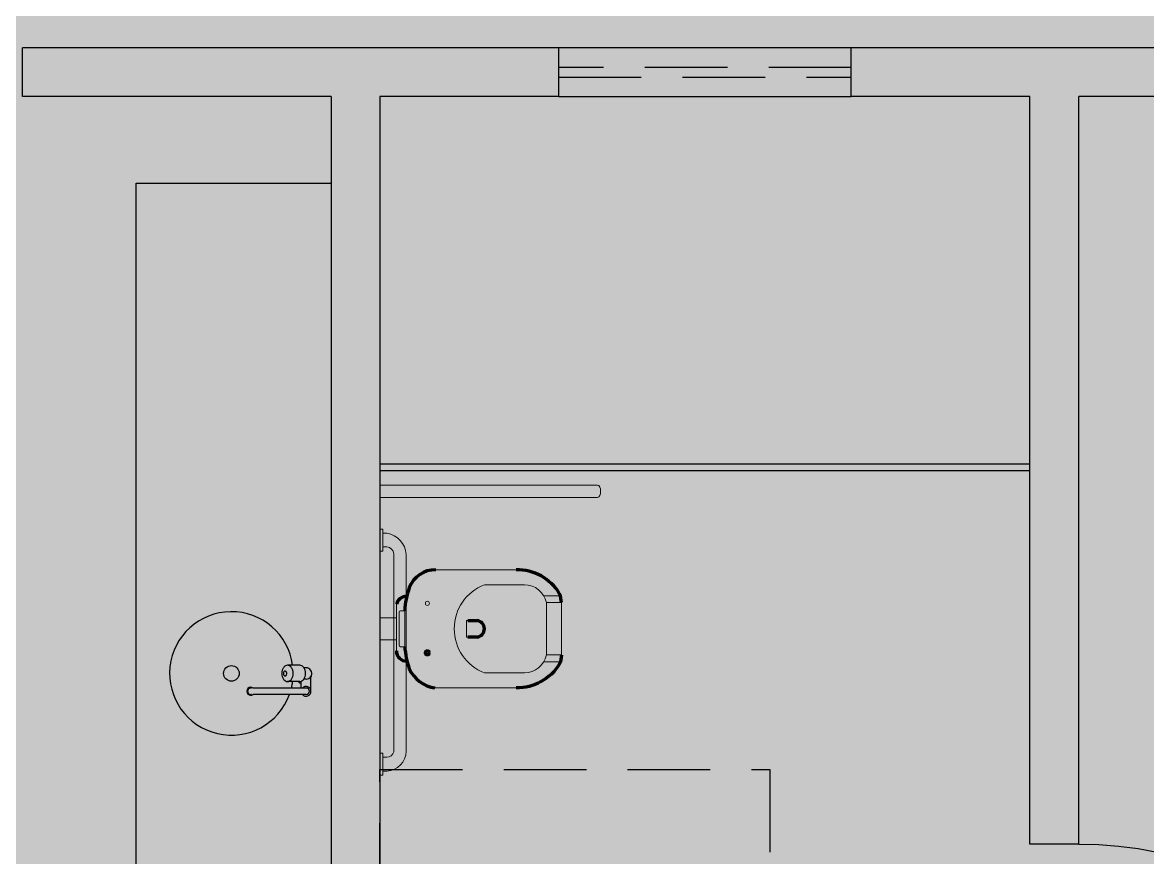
# Model space of a CAD drawing. Header units: centimetres. Extents: x 0 to 1099704, y -139216 to 99734.
# Drawn here: x 910285.2 to 910631.4, y 12263.9 to 12520.8 of the extents above; entities that cross this region are included whole.
import ezdxf

# ---------------------------------------------------------------- set-up
doc = ezdxf.new("R2010")
doc.units = ezdxf.units.CM
doc.header["$LTSCALE"] = 4
doc.linetypes.add('DASHED2', pattern=[9.525, 6.35, -3.175])
for name, color, linetype in [('0.1', 1, 'Continuous'), ('0.2', 2, 'Continuous'), ('0.4', 4, 'Continuous'), ('0.6', 6, 'Continuous'), ('02-CONT', 2, 'Continuous'), ('PDF1_PH - Metal', 253, 'Continuous'), ('PROJEÇÕES', 1, 'DASHED2')]:
    doc.layers.add(name, color=color, linetype=linetype)
doc.layers.add('PDF1_PH - Alv Construir', color=6, linetype='Continuous', lineweight=40)

# ---------------------------------------------------------------- blocks, each defined once
blk = doc.blocks.new('1_00e')
blk.add_lwpolyline([(-28.41, -52.25), (-25.41, -52.25), (-25.41, 47.75), (-28.41, 47.75)], close=True)
at = {"color": 1}
blk.add_arc((-28.41, -52.25), 100, 0, 90, dxfattribs=at)
blk = doc.blocks.new('Barra 3')
at = {"layer": 'PDF1_PH - Metal', "lineweight": 9}
for points in [[(19245.14, 25719.84), (19252, 25719.84), (19252, 25718.98), (19245.14, 25718.98)], [(19315, 25719.84), (19321.85, 25719.84), (19321.85, 25718.98), (19315, 25718.98)]]:
    blk.add_lwpolyline(points, close=True, dxfattribs=at)
for points in [[(19246.43, 25717.69), (19246.43, 25718.98)], [(19250.71, 25717.69), (19250.71, 25718.98)], [(19316.28, 25717.69), (19316.28, 25718.98)], [(19320.57, 25717.69), (19320.57, 25718.98)], [(19252.86, 25715.55), (19314.57, 25715.55)], [(19252.86, 25711.69), (19314.57, 25711.69)]]:
    blk.add_lwpolyline(points, dxfattribs=at)
for centre, radius, start, end in [((19253.42, 25718.76), 7.08, 188.6936, 267.1299), ((19253.01, 25717.84), 2.3, 183.7735, 266.2236), ((19314.35, 25717.92), 6.22, 270.0361, 357.9477), ((19314, 25717.77), 2.29, 284.5016, 358.1815)]:
    blk.add_arc(centre, radius, start, end, dxfattribs=at)
blk = doc.blocks.new('bacia sanit')
at = {"layer": 'PDF1_PH - Metal', "lineweight": 9}
for points in [[(16873.71, 24771.42), (16899, 24771.42)], [(16889.14, 24766.71), (16889.57, 24766.71), (16890, 24766.71), (16890.43, 24766.71), (16890.85, 24766.71), (16899.43, 24766.71), (16899.85, 24766.71), (16900.28, 24766.71), (16900.71, 24766.71), (16901.14, 24766.71), (16901.57, 24766.71)], [(16861.71, 24745.85), (16861.71, 24746.14), (16861.71, 24759.85), (16861.71, 24760.71)], [(16912.79, 24763.28), (16907.67, 24763.28)], [(16908.43, 24761.14), (16912.71, 24761.14), (16913.14, 24761.14)], [(16908.43, 24761.14), (16908.43, 24760.71), (16908.43, 24760.28), (16908.43, 24759.85), (16908.43, 24759.42), (16908.43, 24758.99), (16908.43, 24758.57), (16908.43, 24758.14), (16908.43, 24757.71), (16908.43, 24757.28), (16908.43, 24756.85), (16908.43, 24756.42)], [(16913.14, 24761.14), (16913.14, 24760.71), (16913.14, 24760.28), (16913.14, 24759.85), (16913.14, 24759.42), (16913.14, 24758.99), (16913.14, 24758.57), (16913.14, 24758.14), (16913.14, 24757.71), (16913.14, 24757.28), (16913.14, 24756.85), (16913.14, 24756.42), (16913.14, 24756), (16913.14, 24755.57), (16913.14, 24755.14), (16913.14, 24754.71), (16913.14, 24754.28), (16913.14, 24753.85), (16913.14, 24753.42), (16913.14, 24753), (16913.14, 24752.57), (16913.14, 24752.14), (16913.14, 24751.71), (16913.14, 24751.28), (16913.14, 24750.85), (16913.14, 24750.42), (16913.14, 24750), (16913.14, 24749.57), (16913.14, 24749.14), (16913.14, 24748.71), (16913.14, 24748.28), (16913.14, 24747.85), (16913.14, 24747.42), (16913.14, 24747), (16913.14, 24746.57), (16913.14, 24746.14), (16913.14, 24745.71), (16913.14, 24745.28), (16913.14, 24744.85)], [(16862.57, 24758.14), (16862.57, 24757.71), (16862.57, 24757.28), (16862.57, 24748.71), (16862.57, 24748.28), (16862.57, 24747.85)], [(16863, 24747.42), (16863, 24747.42), (16863.43, 24747.42), (16863.85, 24747.42), (16864.28, 24747.42), (16864.28, 24753), (16864.28, 24758.57), (16863.85, 24758.57), (16863.43, 24758.57), (16863, 24758.57)], [(16861.71, 24756.42), (16856.57, 24756.42)], [(16884.43, 24750.42), (16884, 24750.42), (16883.57, 24750.42), (16883.57, 24750.85), (16883.57, 24751.28), (16883.57, 24751.71), (16883.57, 24752.14), (16883.57, 24752.57), (16883.57, 24753), (16883.57, 24753.42), (16883.57, 24753.85), (16883.57, 24754.28), (16883.57, 24754.71), (16883.57, 24755.14), (16883.57, 24755.57), (16884, 24755.57), (16884, 24755.57)], [(16908.43, 24756.42), (16908.43, 24756), (16908.43, 24755.57), (16908.43, 24755.14), (16908.43, 24754.71), (16908.43, 24754.28), (16908.43, 24753.85), (16908.43, 24753.42), (16908.43, 24753), (16908.43, 24752.57), (16908.43, 24752.14), (16908.43, 24751.71), (16908.43, 24751.28), (16908.43, 24750.85), (16908.43, 24750)], [(16861.71, 24749.57), (16856.57, 24749.57)], [(16908.43, 24750), (16908.43, 24749.57), (16908.43, 24749.14), (16908.43, 24748.71), (16908.43, 24748.28), (16908.43, 24747.85), (16908.43, 24747.42), (16908.43, 24747), (16908.43, 24746.57), (16908.43, 24746.14), (16908.43, 24745.71), (16908.43, 24745.28), (16908.43, 24744.85)], [(16912.79, 24742.71), (16907.61, 24742.71)], [(16908.43, 24744.85), (16912.71, 24744.85), (16913.14, 24744.85)], [(16908.43, 24744.85), (16912.71, 24744.85), (16913.14, 24744.85)], [(16901.57, 24739.28), (16901.14, 24739.28), (16900.71, 24739.28), (16900.28, 24739.28), (16899.43, 24739.28), (16890.85, 24739.28), (16890.43, 24739.28), (16890, 24739.28), (16889.57, 24739.28), (16889.14, 24739.28)], [(16899, 24734.57), (16873.71, 24734.57)]]:
    blk.add_lwpolyline(points, dxfattribs=at)
at = {"layer": 'PDF1_PH - Metal', "lineweight": 211}
for points in [[(16913.14, 24761.14, 0.086524), (16912.56, 24763.93, 0.264906), (16899, 24771.42)], [(16913.14, 24744.85, -0.086524), (16912.56, 24742.06, -0.264906), (16899, 24734.57)]]:
    blk.add_lwpolyline(points, format="xyb", dxfattribs=at)
blk.add_lwpolyline([(16889.14, 24753), (16889.14, 24753), (16889.14, 24753)], dxfattribs=at)
at = {"layer": 'PDF1_PH - Metal', "lineweight": 9}
blk.add_circle((16871.35, 24760.92), 0.643, dxfattribs=at)
at = {"layer": 'PDF1_PH - Metal', "lineweight": 211}
blk.add_circle((16871.35, 24745.5), 0.643, dxfattribs=at)
for centre, radius, start, end in [((16873.98, 24762.47), 8.95, 90.3217, 157.8056), ((16890.78, 24757.22), 26.53, 161.0139, 177.0973), ((16864.8, 24759.86), 3.2, 88.1661, 164.6032), ((16885.38, 26015.07), 1259.51, 269.93472, 270.06528), ((16886.55, 24753), 2.59, 275.8679, 84.1321), ((16885.38, 23700.83), 1049.59, 89.92167, 90.07833), ((16864.77, 24745.99), 3.06, 177.2926, 274.2593), ((16892.2, 24749.58), 28, 184.427, 198.8013), ((16875.2, 24744.92), 10.46, 204.627, 261.8049)]:
    blk.add_arc(centre, radius, start, end, dxfattribs=at)
at = {"layer": 'PDF1_PH - Metal', "lineweight": 9}
for centre, radius, start, end in [((16894.4, 24753), 14.69, 110.9822, 249.0178), ((16901.65, 24759.8), 6.91, 11.172, 90.6439), ((16863, 24758.14), 0.429, 90, 180), ((16863, 24747.85), 0.429, 180, 270), ((16901.65, 24746.19), 6.91, 269.3561, 348.828)]:
    blk.add_arc(centre, radius, start, end, dxfattribs=at)

msp = doc.modelspace()

# ---------------------------------------------------------------- hatches: boundary and pattern name
at = {"layer": '0.2', "true_color": 0x000000}
h = msp.add_hatch(color=18, dxfattribs=at)
h.dxf.hatch_style = 1
h.paths.add_polyline_path([(909238.235, 12513.013), (907978.235, 12513.013), (907978.235, 11823.016), (907993.235, 11823.016), (907993.235, 11838.016), (907993.235, 12498.013), (909223.235, 12498.013), (909223.235, 11838.016), (908158.235, 11838.016), (908158.235, 11823.016), (909238.235, 11823.016)])
h.paths.add_polyline_path([(909458.235, 12513.013), (909238.235, 12513.013), (909238.235, 12253.013), (909283.735, 12253.013), (909283.735, 12253.013), (909283.735, 12264.013), (909283.735, 12268.013), (909253.235, 12268.013), (909253.235, 12498.013), (909443.235, 12498.013), (909443.235, 12268.013), (909435.735, 12268.013), (909435.735, 12253.013), (909443.235, 12253.013), (909443.235, 12123.013), (909443.235, 12108.013), (909458.235, 12108.013), (909458.235, 12123.013), (909548.235, 12123.013), (909548.235, 12138.013), (909458.235, 12138.013), (909458.235, 12498.013)])
h.paths.add_polyline_path([(909488.235, 12513.013), (909458.235, 12513.013), (909458.235, 12498.013), (909488.235, 12498.013)], flags=17)
h.paths.add_polyline_path([(909693.235, 12498.013), (909744.235, 12498.013), (909744.235, 12513.013), (909678.235, 12513.013), (909648.235, 12513.013), (909648.235, 12498.013), (909678.235, 12498.013), (909678.235, 12138.013), (909668.235, 12138.013), (909668.235, 12123.013), (909693.235, 12123.013), (909845.235, 12123.013), (909845.235, 12138.013), (909693.235, 12138.013), (909693.235, 12438.013)])
h.paths.add_polyline_path([(909990.235, 12498.013), (910085.235, 12498.013), (910085.235, 12513.013), (909975.235, 12513.013), (909924.235, 12513.013), (909924.235, 12498.013), (909975.235, 12498.013), (909975.235, 12438.013), (909975.235, 12138.013), (909965.235, 12138.013), (909965.235, 12123.013), (909990.235, 12123.013), (910000.235, 12123.013), (910000.235, 12138.013), (909990.235, 12138.013)])
h.paths.add_polyline_path([(910930.235, 12138.013), (910620.235, 12138.013), (910610.235, 12138.013), (910610.235, 12148.013), (910595.235, 12148.013), (910595.235, 12138.013), (910395.235, 12138.013), (910395.235, 12498.013), (910450.235, 12498.013), (910450.235, 12513.013), (910380.235, 12513.013), (910285.235, 12513.013), (910285.235, 12498.013), (910380.235, 12498.013), (910380.235, 12138.013), (910100.235, 12138.013), (910100.235, 12123.013), (910395.235, 12123.013), (910620.235, 12123.013), (910930.235, 12123.013)])
h.paths.add_polyline_path([(910610.235, 12498.013), (910745.235, 12498.013), (910745.235, 12513.013), (910595.235, 12513.013), (910540.235, 12513.013), (910540.235, 12498.013), (910595.235, 12498.013), (910595.235, 12268.013), (910610.235, 12268.013)], flags=17)
h.paths.add_polyline_path([(911075.235, 12498.013), (911130.235, 12498.013), (911130.235, 12513.013), (911060.235, 12513.013), (910925.235, 12513.013), (910925.235, 12498.013), (911060.235, 12498.013), (911060.235, 12138.013), (911050.235, 12138.013), (911050.235, 12123.013), (911075.235, 12123.013), (911300.235, 12123.013), (911610.235, 12123.013), (911610.235, 12138.013), (911300.235, 12138.013), (911290.235, 12138.013), (911290.235, 12148.013), (911275.235, 12148.013), (911275.235, 12138.013), (911075.235, 12138.013)])
h.paths.add_polyline_path([(911290.235, 12498.013), (911425.235, 12498.013), (911425.235, 12513.013), (911275.235, 12513.013), (911220.235, 12513.013), (911220.235, 12498.013), (911275.235, 12498.013), (911275.235, 12268.013), (911290.235, 12268.013)], flags=17)
h.paths.add_polyline_path([(911755.235, 12498.013), (911810.235, 12498.013), (911810.235, 12513.013), (911740.235, 12513.013), (911605.235, 12513.013), (911605.235, 12498.013), (911740.235, 12498.013), (911740.235, 12138.013), (911730.235, 12138.013), (911730.235, 12123.013), (911755.235, 12123.013), (911980.235, 12123.013), (912290.235, 12123.013), (912290.235, 12138.013), (911980.235, 12138.013), (911970.235, 12138.013), (911970.235, 12148.013), (911955.235, 12148.013), (911955.235, 12138.013), (911755.235, 12138.013)])
h.paths.add_polyline_path([(911970.235, 12498.013), (912105.235, 12498.013), (912105.235, 12513.013), (911955.235, 12513.013), (911900.235, 12513.013), (911900.235, 12498.013), (911955.235, 12498.013), (911955.235, 12268.013), (911970.235, 12268.013)], flags=17)
h.paths.add_polyline_path([(909519.235, 11598.013), (909458.235, 11598.013), (909458.235, 11791.695), (909443.235, 11791.695), (909443.235, 11583.013), (909519.235, 11583.013)])
h.paths.add_polyline_path([(909458.235, 11958.013), (909540.235, 11958.013), (909540.235, 11973.013), (909458.235, 11973.013), (909458.235, 11988.013), (909450.735, 11988.013), (909443.235, 11988.013), (909443.235, 11973.013), (909443.235, 11896.48), (909425.735, 11896.48), (909425.735, 11888.98), (909425.735, 11881.48), (909443.235, 11881.48), (909443.235, 11791.695), (909458.235, 11791.695), (909458.235, 11843.203)])
h.paths.add_polyline_path([(909255.735, 11896.48), (909238.235, 11896.48), (909238.235, 11881.48), (909255.735, 11881.48)])
h.paths.add_polyline_path([(909685.235, 11958.013), (909885.235, 11958.013), (909885.235, 11948.013), (909900.235, 11948.013), (909900.235, 11958.013), (910220.235, 11958.013), (910220.235, 11973.013), (909670.235, 11973.013), (909660.235, 11973.013), (909660.235, 11958.013), (909670.235, 11958.013), (909670.235, 11791.695), (909685.235, 11791.695)])
h.paths.add_polyline_path([(909685.235, 11791.695), (909670.235, 11791.695), (909670.235, 11598.013), (909609.235, 11598.013), (909609.235, 11583.013), (909685.235, 11583.013), (909740.235, 11583.013), (909740.235, 11598.013), (909685.235, 11598.013)])
h.paths.add_polyline_path([(910035.235, 11598.012), (909980.235, 11598.013), (909900.235, 11598.013), (909900.235, 11791.695), (909885.235, 11791.695), (909885.235, 11598.013), (909830.235, 11598.013), (909830.235, 11583.013), (909900.235, 11583.013), (910035.235, 11583.013)])
h.paths.add_polyline_path([(909900.235, 11828.013), (909885.235, 11828.013), (909885.235, 11791.695), (909900.235, 11791.695)], flags=17)
h.paths.add_polyline_path([(910477.735, 11598.013), (910365.235, 11598.013), (910365.235, 11791.695), (910350.235, 11791.695), (910350.235, 11598.013), (910215.235, 11598.013), (910215.235, 11583.013), (910365.235, 11583.013), (910477.735, 11583.013)])
h.paths.add_polyline_path([(910365.235, 11973.013), (910340.235, 11973.013), (910340.235, 11958.013), (910350.235, 11958.013), (910350.235, 11791.695), (910365.235, 11791.695)])
h.paths.add_polyline_path([(910925.235, 11791.695), (910910.235, 11791.695), (910910.235, 11598.013), (910797.735, 11598.013), (910797.735, 11583.013), (910910.235, 11583.013), (910980.235, 11583.013), (910980.235, 11598.013), (910925.235, 11598.013)])
h.paths.add_polyline_path([(910925.235, 11958.013), (911125.235, 11958.013), (911125.235, 11948.013), (911140.235, 11948.013), (911140.235, 11958.013), (911150.235, 11958.013), (911460.235, 11958.013), (911460.235, 11973.013), (911150.235, 11973.013), (910910.235, 11973.013), (910910.235, 11791.695), (910925.235, 11791.695)])
h.paths.add_polyline_path([(911140.235, 11791.695), (911125.235, 11791.695), (911125.235, 11598.013), (911070.235, 11598.013), (911070.235, 11583.013), (911140.235, 11583.013), (911275.235, 11583.013), (911275.235, 11598.012), (911220.235, 11598.013), (911140.235, 11598.013)])
h.paths.add_polyline_path([(911140.235, 11828.013), (911125.235, 11828.013), (911125.235, 11791.695), (911140.235, 11791.695)], flags=17)
h.paths.add_polyline_path([(912170.235, 11603.013), (912150.235, 11603.013), (912150.235, 11593.013), (911610.235, 11593.013), (911610.235, 11791.695), (911590.235, 11791.695), (911590.235, 11598.013), (911455.235, 11598.013), (911455.235, 11583.013), (911590.235, 11583.013), (911590.235, 11368.013), (911590.235, 11348.013), (911605.235, 11348.013), (911605.235, 11368.013), (911850.235, 11368.013), (911850.235, 11413.513), (911850.235, 11413.513), (911839.235, 11413.513), (911835.235, 11413.513), (911835.235, 11383.013), (911605.235, 11383.013), (911605.235, 11573.013), (911835.235, 11573.013), (911835.235, 11565.513), (911850.235, 11565.513), (911850.235, 11573.013), (912170.235, 11573.013)])
h.paths.add_polyline_path([(911610.235, 11953.013), (912150.235, 11953.013), (912150.235, 11791.695), (912170.235, 11791.695), (912170.235, 11973.013), (911590.235, 11973.013), (911580.235, 11973.013), (911580.235, 11958.013), (911590.235, 11958.013), (911590.235, 11791.695), (911610.235, 11791.695)])
h.paths.add_polyline_path([(912170.235, 11791.695), (912150.235, 11791.695), (912150.235, 11703.013), (912170.235, 11703.013)], flags=17)
h.paths.add_polyline_path([(912810.235, 11547.513), (912795.235, 11547.513), (912795.235, 11497.013), (912595.437, 11497.013), (912435.235, 11497.013), (912420.235, 11497.013), (912420.235, 11482.013), (912420.235, 11382.013), (912435.235, 11382.013), (912435.235, 11482.013), (912685.416, 11482.013), (912795.235, 11482.013), (912795.235, 11427.013), (912810.235, 11427.013), (912810.235, 11497.013)])
h.paths.add_polyline_path([(912810.235, 11307.013), (912795.235, 11307.013), (912795.235, 11252.013), (912435.235, 11252.013), (912435.235, 11262.013), (912420.235, 11262.013), (912420.235, 11237.013), (912420.235, 11227.013), (912435.235, 11227.013), (912435.235, 11237.013), (912795.235, 11237.013), (912795.235, 11102.013), (912810.235, 11102.013), (912810.235, 11252.013)])
h.paths.add_polyline_path([(912435.235, 11107.013), (912420.235, 11107.013), (912420.235, 10797.013), (912420.235, 10557.013), (912420.235, 10387.013), (912435.235, 10387.013), (912435.235, 10557.013), (912480.235, 10557.013), (912795.235, 10557.013), (912795.235, 10422.013), (912810.235, 10422.013), (912810.235, 10572.013), (912810.235, 10627.013), (912795.235, 10627.013), (912795.235, 10572.013), (912435.235, 10572.013), (912435.235, 10772.013), (912445.235, 10772.013), (912445.235, 10787.013), (912435.235, 10787.013), (912435.235, 10797.013)])
h.paths.add_polyline_path([(912810.235, 10922.013), (912795.235, 10922.013), (912795.235, 10787.013), (912565.235, 10787.013), (912565.235, 10772.013), (912795.235, 10772.013), (912795.235, 10717.013), (912810.235, 10717.013), (912810.235, 10787.013)], flags=17)
h.paths.add_polyline_path([(912810.235, 10242.013), (912795.235, 10242.013), (912795.235, 10107.013), (912565.235, 10107.013), (912565.235, 10092.013), (912795.235, 10092.013), (912795.235, 10037.013), (912810.235, 10037.013), (912810.235, 10107.013)], flags=17)
h.paths.add_polyline_path([(912435.235, 10092.013), (912445.235, 10092.013), (912445.235, 10107.013), (912435.235, 10107.013), (912435.235, 10267.013), (912410.235, 10267.013), (912410.235, 10252.013), (912420.235, 10252.013), (912420.235, 9892.013), (912285.235, 9892.013), (912285.235, 9877.013), (912435.235, 9877.013), (912810.235, 9877.013), (912810.235, 9947.013), (912795.235, 9947.013), (912795.235, 9892.013), (912435.235, 9892.013)])
h.paths.add_polyline_path([(912290.235, 10267.013), (911980.235, 10267.013), (911740.235, 10267.013), (911730.235, 10267.013), (911730.235, 10252.013), (911740.235, 10252.013), (911740.235, 9892.013), (911605.235, 9892.013), (911605.235, 9877.013), (911755.235, 9877.013), (911810.235, 9877.013), (911810.235, 9892.013), (911755.235, 9892.013), (911755.235, 10252.013), (911955.235, 10252.013), (911955.235, 10242.013), (911970.235, 10242.013), (911970.235, 10252.013), (911980.235, 10252.013), (912290.235, 10252.013)])
h.paths.add_polyline_path([(911970.235, 10122.013), (911955.235, 10122.013), (911955.235, 9892.013), (911900.235, 9892.013), (911900.235, 9877.013), (911970.235, 9877.013), (912105.235, 9877.013), (912105.235, 9892.012), (912050.235, 9892.013), (911970.235, 9892.013)], flags=17)
h.paths.add_polyline_path([(911610.235, 10267.013), (911300.235, 10267.013), (911060.235, 10267.013), (911050.235, 10267.013), (911050.235, 10252.013), (911060.235, 10252.013), (911060.235, 9892.013), (910925.235, 9892.013), (910925.235, 9877.013), (911075.235, 9877.013), (911130.235, 9877.013), (911130.235, 9892.013), (911075.235, 9892.013), (911075.235, 10252.013), (911275.235, 10252.013), (911275.235, 10242.013), (911290.235, 10242.013), (911290.235, 10252.013), (911300.235, 10252.013), (911610.235, 10252.013)])
h.paths.add_polyline_path([(911290.235, 10122.013), (911275.235, 10122.013), (911275.235, 9892.013), (911220.235, 9892.013), (911220.235, 9877.013), (911290.235, 9877.013), (911425.235, 9877.013), (911425.235, 9892.012), (911370.235, 9892.013), (911290.235, 9892.013)], flags=17)
h.paths.add_polyline_path([(910610.235, 10122.013), (910595.235, 10122.013), (910595.235, 9892.013), (910540.235, 9892.013), (910540.235, 9877.013), (910610.235, 9877.013), (910745.235, 9877.013), (910745.235, 9892.012), (910690.235, 9892.013), (910610.235, 9892.013)], flags=17)
h.paths.add_polyline_path([(910930.235, 10267.013), (910620.235, 10267.013), (910380.235, 10267.013), (910370.235, 10267.013), (910370.235, 10252.013), (910380.235, 10252.013), (910380.235, 9892.013), (910245.235, 9892.013), (910245.235, 9877.013), (910395.235, 9877.013), (910450.235, 9877.013), (910450.235, 9892.013), (910395.235, 9892.013), (910395.235, 10252.013), (910595.235, 10252.013), (910595.235, 10242.013), (910610.235, 10242.013), (910610.235, 10252.013), (910620.235, 10252.013), (910930.235, 10252.013)])
h.paths.add_polyline_path([(909930.235, 10122.013), (909915.235, 10122.013), (909915.235, 9892.013), (909860.235, 9892.013), (909860.235, 9877.013), (909930.235, 9877.013), (910065.235, 9877.013), (910065.235, 9892.012), (910010.235, 9892.013), (909930.235, 9892.013)])
h.paths.add_polyline_path([(910395.235, 10792.013), (910450.235, 10792.013), (910450.235, 10807.013), (910380.235, 10807.013), (910245.235, 10807.013), (910245.235, 10792.013), (910380.235, 10792.013), (910380.235, 10432.013), (910370.235, 10432.013), (910370.235, 10417.013), (910395.235, 10417.013), (910620.235, 10417.013), (910930.235, 10417.013), (910930.235, 10432.013), (910620.235, 10432.013), (910610.235, 10432.013), (910610.235, 10442.013), (910595.235, 10442.013), (910595.235, 10432.013), (910395.235, 10432.013)])
h.paths.add_polyline_path([(909930.235, 10792.013), (910065.235, 10792.013), (910065.235, 10807.013), (909915.235, 10807.013), (909860.235, 10807.013), (909860.235, 10792.013), (909915.235, 10792.013), (909915.235, 10562.013), (909930.235, 10562.013)])
h.paths.add_polyline_path([(910610.235, 10792.013), (910745.235, 10792.013), (910745.235, 10807.013), (910595.235, 10807.013), (910540.235, 10807.013), (910540.235, 10792.013), (910595.235, 10792.013), (910595.235, 10562.013), (910610.235, 10562.013)], flags=17)
h.paths.add_polyline_path([(911075.235, 10792.013), (911135.235, 10792.013), (911135.235, 10807.013), (911060.235, 10807.013), (910925.235, 10807.013), (910925.235, 10792.013), (911060.235, 10792.013), (911060.235, 10432.013), (911050.235, 10432.013), (911050.235, 10417.013), (911075.235, 10417.013), (911075.235, 10577.013), (911085.235, 10577.013), (911085.235, 10592.013), (911075.235, 10592.013)])
h.paths.add_polyline_path([(911350.235, 10592.013), (911340.235, 10592.013), (911340.235, 10792.013), (911400.235, 10792.013), (911400.235, 10807.013), (911325.235, 10807.013), (911265.235, 10807.013), (911265.235, 10792.013), (911325.235, 10792.013), (911325.235, 10592.013), (911185.235, 10592.013), (911185.235, 10577.013), (911340.235, 10577.013), (911350.235, 10577.013)])
h.paths.add_polyline_path([(911605.235, 10807.013), (911605.235, 11048.013), (911590.235, 11048.013), (911590.235, 10807.013), (911530.235, 10807.013), (911530.235, 10792.013), (911590.235, 10792.013), (911590.235, 10592.013), (911580.235, 10592.013), (911450.235, 10592.013), (911450.235, 10577.013), (911580.235, 10577.013), (911605.235, 10577.013)])
h.paths.add_polyline_path([(907079.049, 11884.228), (907516.895, 11884.228), (907516.895, 11937.054), (907079.049, 11937.054)], flags=9)
h.paths.add_polyline_path([(912469.947, 12187.788), (912469.947, 12258.237), (912451.567, 12258.237), (912451.567, 12187.788)], flags=9)
h.paths.add_polyline_path([(904229.865, 11891.674), (904300.314, 11891.674), (904300.314, 11910.055), (904229.865, 11910.055)], flags=9)
h.paths.add_polyline_path([(903549.865, 11891.674), (903620.314, 11891.674), (903620.314, 11910.055), (903549.865, 11910.055)], flags=9)
h.paths.add_polyline_path([(910333.903, 11862.788), (910333.903, 11933.237), (910315.522, 11933.237), (910315.522, 11862.788)], flags=9)
h.paths.add_polyline_path([(911573.903, 11862.788), (911573.903, 11933.237), (911555.522, 11933.237), (911555.522, 11862.788)], flags=9)
h.paths.add_polyline_path([(912403.903, 12162.734), (912403.903, 12233.183), (912385.522, 12233.183), (912385.522, 12162.734)], flags=9)
h.paths.add_polyline_path([(911723.903, 12162.734), (911723.903, 12233.183), (911705.522, 12233.183), (911705.522, 12162.734)], flags=25)
h.paths.add_polyline_path([(911043.903, 12162.734), (911043.903, 12233.183), (911025.522, 12233.183), (911025.522, 12162.734)], flags=25)
h.paths.add_polyline_path([(905951.714, 11831.332), (905951.714, 11901.781), (905933.334, 11901.781), (905933.334, 11831.332)], flags=9)
h.paths.add_polyline_path([(905885.67, 11831.332), (905885.67, 11901.781), (905867.289, 11901.781), (905867.289, 11831.332)], flags=9)
h.paths.add_polyline_path([(904641.273, 11831.332), (904641.273, 11901.781), (904622.892, 11901.781), (904622.892, 11831.332)], flags=9)
h.paths.add_polyline_path([(903960.67, 11831.332), (903960.67, 11901.781), (903942.289, 11901.781), (903942.289, 11831.332)], flags=9)
h.paths.add_polyline_path([(906552.67, 12191.198), (906552.67, 12261.647), (906534.289, 12261.647), (906534.289, 12191.198)], flags=9)
h.paths.add_polyline_path([(906143.724, 12184.957), (906214.172, 12184.957), (906214.172, 12203.338), (906143.724, 12203.338)], flags=9)
h.paths.add_polyline_path([(905872.67, 12191.198), (905872.67, 12261.647), (905854.289, 12261.647), (905854.289, 12191.198)], flags=9)
h.paths.add_polyline_path([(905463.724, 12184.957), (905534.172, 12184.957), (905534.172, 12203.338), (905463.724, 12203.338)], flags=9)
h.paths.add_polyline_path([(905192.67, 12191.198), (905192.67, 12261.647), (905174.289, 12261.647), (905174.289, 12191.198)], flags=9)
h.paths.add_polyline_path([(904783.724, 12184.957), (904854.172, 12184.957), (904854.172, 12203.338), (904783.724, 12203.338)], flags=9)
h.paths.add_polyline_path([(904512.67, 12191.198), (904512.67, 12261.647), (904494.289, 12261.647), (904494.289, 12191.198)], flags=9)
h.paths.add_polyline_path([(903832.67, 12191.198), (903832.67, 12261.647), (903814.289, 12261.647), (903814.289, 12191.198)], flags=9)
h.paths.add_polyline_path([(904103.724, 12184.957), (904174.172, 12184.957), (904174.172, 12203.338), (904103.724, 12203.338)], flags=9)
h.paths.add_polyline_path([(903423.724, 12184.957), (903494.172, 12184.957), (903494.172, 12203.338), (903423.724, 12203.338)], flags=9)
h.paths.add_polyline_path([(903280.67, 11831.332), (903280.67, 11901.781), (903262.289, 11901.781), (903262.289, 11831.332)], flags=9)
h.paths.add_polyline_path([(902951.533, 11895.833), (903002.471, 11895.833), (903002.471, 11911.15), (902951.533, 11911.15)], flags=9)
h.paths.add_polyline_path([(902796.714, 11831.332), (902796.714, 11901.781), (902778.334, 11901.781), (902778.334, 11831.332)], flags=9)
h.paths.add_polyline_path([(902730.67, 11831.332), (902730.67, 11901.781), (902712.289, 11901.781), (902712.289, 11831.332)], flags=9)
h.paths.add_polyline_path([(903152.67, 12191.198), (903152.67, 12261.647), (903134.289, 12261.647), (903134.289, 12191.198)], flags=9)
h.paths.add_polyline_path([(902812.67, 12191.198), (902812.67, 12261.647), (902794.289, 12261.647), (902794.289, 12191.198)], flags=9)
h.paths.add_polyline_path([(902547.67, 12191.198), (902547.67, 12261.647), (902529.289, 12261.647), (902529.289, 12191.198)], flags=9)
at = {"layer": '0.4', "true_color": 0xf8f3ec}
h = msp.add_hatch(color=7, dxfattribs=at)
h.dxf.hatch_style = 1
h.paths.add_polyline_path([(917643.755, 6257.497), (917643.755, 15479.046), (896254.948, 15479.046), (896254.948, 6257.497)])
at = {"layer": '0.6'}
h = msp.add_hatch(dxfattribs=at)
h.set_pattern_fill('AR-SAND', color=4, scale=8)
h.set_pattern_definition([(37.5, (221325.4, -35669.3), (-12.80025, 391.53059), [0, -308.864, 0, -345.44, 0, -330.2]), (7.5, (221325.4, -35669.3), (359.61863, 573.4601), [0, -166.624, 0, -278.384, 0, -106.68]), (327.5, (221075.45, -35669.3), (632.7939, 1.14975), [0, -101.6, 0, -365.76, 0, -477.52]), (317.5, (221075.45, -35669.3), (610.84516, 178.34346), [0, -50.8, 0, -239.776, 0, -274.32])])
h.paths.add_polyline_path([(903584.511, 10375.234), (903584.511, 10225.234), (903583.995, 9710.251), (904640.226, 9713.138), (904640.226, 10028.138), (904640.226, 11551.556), (902349.002, 11551.556), (902349.002, 12541.477), (906584.002, 12541.477), (906584.002, 12151.477), (907978.235, 12151.477), (907978.235, 12513.013), (912810.235, 12513.013), (912810.235, 10275.21), (913083.573, 10275.21), (913921.503, 12691.477), (900921.063, 12691.477), (900539.177, 9701.927), (900981.309, 9703.136), (900979.927, 10208.62), (900979.927, 11518.62), (901964.927, 11518.62), (901964.927, 11188.62), (903019.927, 11188.62), (903019.927, 10375.234)])
h.paths.add_polyline_path([(911590.235, 10807.013), (911590.235, 11583.013), (909443.235, 11583.013), (909443.235, 11881.48), (909238.235, 11881.48), (909238.235, 10807.013)], flags=17)
h.paths.add_polyline_path([(908008.235, 10807.013), (908008.235, 11881.48), (906584.002, 11881.48), (906584.002, 11551.556), (905397.002, 11551.556), (905397.002, 11336.556), (905397.002, 10807.013)], flags=17)
h.paths.add_polyline_path([(903464.242, 10805.684), (904140.693, 10805.684), (904140.693, 10928.945), (903464.242, 10928.945)], flags=16)
h.paths.add_polyline_path([(904638.946, 10940.069), (904638.946, 11236.763), (904586.12, 11236.763), (904586.12, 10940.069)], flags=16)
h.paths.add_polyline_path([(910179.898, 11095.816), (910856.349, 11095.816), (910856.349, 11219.078), (910179.898, 11219.078)], flags=16)
h.paths.add_polyline_path([(906482.432, 11164.363), (907158.883, 11164.363), (907158.883, 11287.625), (906482.432, 11287.625)], flags=16)
h.paths.add_polyline_path([(905458.717, 10940.069), (905458.717, 11236.763), (905405.891, 11236.763), (905405.891, 10940.069)], flags=16)

# ---------------------------------------------------------------- linework, layer by layer
at = {"layer": '0.1', "linetype": 'DASHED2'}
for p, q in [((910540.235, 12507.013), (910450.235, 12507.013)), ((910450.235, 12504.013), (910540.235, 12504.013))]:
    msp.add_line(p, q, dxfattribs=at)
at = {"layer": '0.1'}
for p, q in [((910395.235, 12385.013), (910595.235, 12385.013)), ((910395.235, 12383.013), (910595.235, 12383.013))]:
    msp.add_line(p, q, dxfattribs=at)
at = {"layer": '0.2'}
for p, q in [((910370.542, 12323.027), (910366.782, 12323.027)), ((910372.505, 12322.277), (910371.805, 12322.277)), ((910370.542, 12318.027), (910366.782, 12318.027)), ((910371.005, 12316.027), (910371.005, 12318.114)), ((910372.505, 12318.777), (910371.805, 12318.777)), ((910374.005, 12315.027), (910374.005, 12319.381)), ((910355.664, 12316.027), (910355.505, 12316.027)), ((910355.664, 12314.027), (910355.505, 12314.027)), ((910372.505, 12316.027), (910356.255, 12316.027)), ((910372.505, 12314.027), (910356.255, 12314.027))]:
    msp.add_line(p, q, dxfattribs=at)
msp.add_lwpolyline([(910320.235, 12171.364), (910320.235, 12471.364), (910380.235, 12471.364), (910380.235, 12171.364)], close=True, dxfattribs=at)
msp.add_circle((910349.505, 12320.527), 2.4, dxfattribs=at)
for centre, radius, start, end in [((910349.505, 12320.527), 19, 7.56084, 339.99481), ((910368.538, 12320.527), 3.523, 163.67505, 180), ((910368.538, 12320.527), 3.523, 180, 196.32495), ((910367.675, 12320.78), 2.624, 144.73561, 163.67505), ((910366.559, 12320.527), 1.057, 163.67505, 180), ((910366.559, 12320.527), 1.057, 180, 196.32495), ((910367.128, 12321.166), 1.955, 120.36119, 144.73561), ((910366.3, 12320.603), 0.787, 144.73561, 163.67505), ((910366.3, 12320.451), 0.787, 196.32495, 215.26439), ((910366.136, 12320.719), 0.586, 120.36119, 144.73561), ((910366.032, 12320.896), 0.381, 90, 120.36119), ((910366.032, 12320.896), 0.381, 59.63881, 90), ((910366.782, 12321.757), 1.27, 90, 120.36119), ((910365.928, 12320.719), 0.586, 35.26439, 59.63881), ((910365.764, 12320.603), 0.787, 16.32495, 35.26439), ((910365.764, 12320.451), 0.787, 324.73561, 343.67505), ((910365.505, 12320.527), 1.057, 0, 16.32495), ((910365.505, 12320.527), 1.057, 343.67505, 0), ((910366.782, 12321.757), 1.27, 59.63881, 90), ((910366.436, 12321.166), 1.955, 35.26439, 59.63881), ((910365.89, 12320.78), 2.624, 16.32495, 35.26439), ((910365.027, 12320.527), 3.523, 0, 16.32495), ((910365.027, 12320.527), 3.523, 343.67505, 0), ((910370.542, 12321.757), 1.27, 59.63881, 90), ((910370.196, 12321.166), 1.955, 35.26439, 59.63881), ((910369.65, 12320.78), 2.624, 16.32495, 35.26439), ((910368.787, 12320.527), 3.523, 0, 16.32495), ((910368.787, 12320.527), 3.523, 343.67505, 0), ((910372.505, 12320.527), 1.75, 335.38002, 90), ((910367.675, 12320.274), 2.624, 196.32495, 215.26439), ((910367.128, 12319.887), 1.955, 215.26439, 239.63881), ((910366.136, 12320.335), 0.586, 215.26439, 239.63881), ((910366.032, 12320.158), 0.381, 239.63881, 270), ((910366.032, 12320.158), 0.381, 270, 300.36119), ((910366.782, 12319.297), 1.27, 239.63881, 270), ((910365.928, 12320.335), 0.586, 300.36119, 324.73561), ((910366.782, 12319.297), 1.27, 270, 300.36119), ((910366.436, 12319.887), 1.955, 300.36119, 324.73561), ((910349.505, 12320.527), 19, 346.29977, 352.43916), ((910365.89, 12320.274), 2.624, 324.73561, 343.67505), ((910372.505, 12320.527), 3.5, 225.58469, 244.62307), ((910370.542, 12319.297), 1.27, 270, 300.36119), ((910370.196, 12319.887), 1.955, 300.36119, 324.73561), ((910369.65, 12320.274), 2.624, 324.73561, 343.67505), ((910372.505, 12320.527), 1.75, 270, 328.99728), ((910375.005, 12319.381), 1, 155.38002, 180), ((910355.505, 12315.027), 1.25, 53.1301, 306.8699), ((910355.505, 12315.027), 1, 89.99988, 269.99988), ((910372.505, 12315.027), 1.5, 221.81031, 138.18969), ((910372.505, 12315.027), 1, 269.99979, 89.99979)]:
    msp.add_arc(centre, radius, start, end, dxfattribs=at)
at = {"layer": '0.6'}
for p, q in [((910285.235, 12498.013), (910285.235, 12513.013)), ((910450.235, 12498.013), (910450.235, 12513.013)), ((910540.235, 12513.013), (910450.235, 12513.013)), ((910540.235, 12498.013), (910540.235, 12513.013)), ((910450.235, 12498.013), (910540.235, 12498.013)), ((910610.235, 12268.013), (910595.235, 12268.013))]:
    msp.add_line(p, q, dxfattribs=at)
for points in [[(910395.235, 12513.013), (910285.235, 12513.013)], [(910450.235, 12513.013), (910380.235, 12513.013)], [(910610.235, 12513.013), (910540.235, 12513.013)], [(910745.235, 12513.013), (910595.235, 12513.013)], [(910380.235, 12498.013), (910285.235, 12498.013)], [(910380.235, 12498.013), (910380.235, 12138.013)], [(910450.235, 12498.013), (910395.235, 12498.013), (910395.235, 12138.013), (910595.235, 12138.013), (910595.235, 12148.013)], [(910595.235, 12268.013), (910595.235, 12498.013), (910540.235, 12498.013)], [(910610.235, 12268.013), (910610.235, 12498.013)], [(910745.235, 12498.013), (910610.235, 12498.013)]]:
    msp.add_lwpolyline(points, dxfattribs=at)
at = {"layer": 'PDF1_PH - Metal', "lineweight": 9}
for points in [[(910462.149, 12378.476), (910395.235, 12378.476)], [(910462.149, 12374.669), (910395.235, 12374.669)]]:
    msp.add_lwpolyline(points, dxfattribs=at)
msp.add_open_spline([(910462.149, 12378.476), (910463.417, 12378.476), (910463.417, 12374.669), (910462.149, 12374.669)], degree=3, dxfattribs=at)
at = {"layer": 'PROJEÇÕES', "color": 250}
msp.add_lwpolyline([(910395.235, 12290.927), (910515.235, 12290.927), (910515.235, 12210.927), (910395.235, 12210.927)], close=True, dxfattribs=at)

# ---------------------------------------------------------------- block references
at = {"layer": '02-CONT', "xscale": -1.2, "yscale": 1.2, "zscale": 1.2, "rotation": 270}
msp.add_blockref('1_00e', (910672.938, 12182.099), dxfattribs=at)
at = {"layer": 'PDF1_PH - Alv Construir', "xscale": -0.9870452279999999, "yscale": 0.9870452279999999, "zscale": 0.9870452279999999, "rotation": 90}
msp.add_blockref('Barra 3', (935781.875, 31360.768, 77800), dxfattribs=at)
at = {"layer": 'PDF1_PH - Alv Construir', "xscale": 0.9870452279999995, "yscale": 0.9870452279999995, "zscale": 0.9870452279999995}
msp.add_blockref('bacia sanit', (893757.039, -12098.068), dxfattribs=at)

doc.saveas('drawing.dxf')
